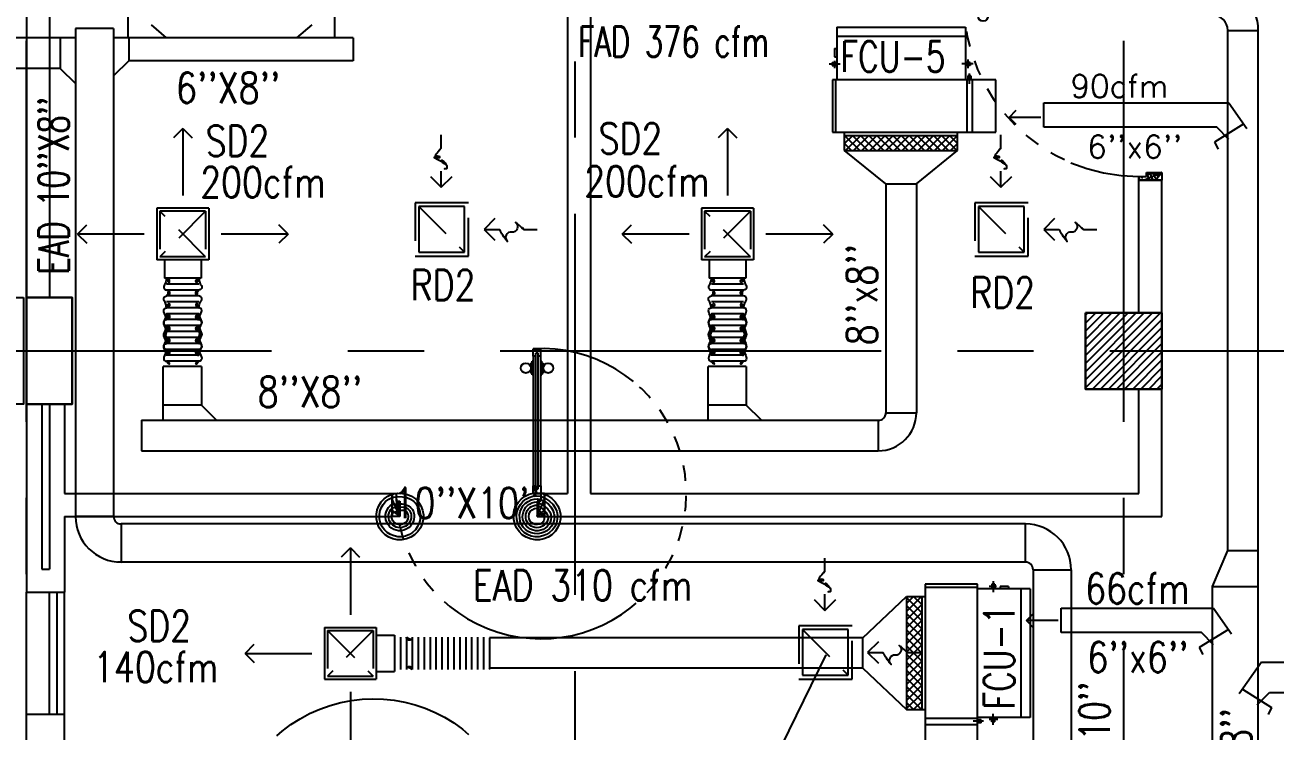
# Model space of a CAD drawing. Extents: x 417866029 to 417866302, y 43498040 to 43498122.
# Drawn here: x 417866082.36 to 417866090.57, y 43498065.79 to 43498070.43 of the extents above; entities that cross this region are included whole.
import ezdxf

# ---------------------------------------------------------------- set-up
doc = ezdxf.new("R2010")
doc.units = 0
doc.header["$MEASUREMENT"] = 0
doc.linetypes.add('CENTERX2', pattern=[4, 2.5, -0.5, 0.5, -0.5])
doc.linetypes.add('HIDDEN', pattern=[0.375, 0.25, -0.125])
doc.layers.get('0').update_dxf_attribs({"linetype": 'CONTINUOUS'})
for name, color, linetype in [('AXES', 11, 'CENTERX2'), ('COL', 7, 'CONTINUOUS'), ('DOOR', 9, 'CONTINUOUS'), ('DUCT', 6, 'CONTINUOUS'), ('EXDUCT', 10, 'CONTINUOUS'), ('FCU', 6, 'CONTINUOUS'), ('HAT', 11, 'CONTINUOUS'), ('INSUL', 9, 'CONTINUOUS'), ('M-AC-FLEX', 7, 'CONTINUOUS'), ('M-EGU.', 2, 'CONTINUOUS'), ('M-TEXT', 2, 'CONTINUOUS'), ('PSUPPLY', 3, 'HIDDEN'), ('WALL', 9, 'CONTINUOUS'), ('WIN', 9, 'CONTINUOUS')]:
    doc.layers.add(name, color=color, linetype=linetype)
doc.styles.add('ROMANS', font='ROMANS.shx', dxfattribs={"width": 0.6})

# ---------------------------------------------------------------- blocks, each defined once
blk = doc.blocks.new('DOOR100')
at = {"layer": 'DOOR', "color": 7, "linetype": 'ByBlock'}
for p, q in [((-75, 1250), (-75, 1300)), ((-75, 1300), (-25, 1300)), ((-25, 1300), (-75, 1300)), ((-58, 1250), (-75, 1250)), ((-58, 1250), (-58, 1270)), ((-42, 1270), (-58, 1270)), ((-42, 1250), (-42, 1270)), ((-25, 1250), (-42, 1250)), ((-25, 1250), (-25, 1300)), ((-91.2, 1205), (-91.2, 1140.2)), ((-82.2, 1205), (-91.2, 1205)), ((-82.2, 1127.6), (-82.2, 1217.6)), ((-75, 1217.6), (-82.2, 1217.6)), ((-82.2, 1205), (-82.2, 1140.2)), ((-25, 1217.6), (-17.8, 1217.6)), ((-17.8, 1127.6), (-17.8, 1217.6)), ((-17.8, 1205), (-17.8, 1140.2)), ((-17.8, 1205), (-8.8, 1205)), ((-8.8, 1205), (-8.8, 1140.2)), ((-82.2, 1140.2), (-91.2, 1140.2)), ((-75, 1127.6), (-82.2, 1127.6)), ((-25, 1127.6), (-17.8, 1127.6)), ((-17.8, 1140.2), (-8.8, 1140.2)), ((-75, 200), (-58, 200)), ((-75, 150), (-75, 200)), ((-58, 200), (-58, 180)), ((-58, 180), (-42, 180)), ((-42, 200), (-25, 200)), ((-42, 180), (-42, 200)), ((-25, 200), (-25, 150)), ((-1200, 0), (-1200, 150)), ((-1200, 150), (-1175, 150)), ((-1200, 150), (-1200, 0)), ((-1150, 0), (-1200, 113.7)), ((-1175, 150), (-1175, 100)), ((-1175, 100), (-1150, 100)), ((-1150, 0), (-1163.4, 100)), ((-1150, 100), (-1150, 0)), ((-75, 150), (-25, 150)), ((-50, 0), (0, 113.7)), ((-50, 100), (-50, 0)), ((-50, 0), (-36.6, 100)), ((-25, 100), (-50, 100)), ((0, 150), (-25, 150)), ((-25, 150), (-25, 100)), ((0, 0), (0, 150)), ((0, 150), (0, 0)), ((-1150, 0), (-1200, 40.1)), ((-1150, 0), (-1200, 0)), ((-50, 0), (0, 40.1)), ((-50, 0), (0, 0))]:
    blk.add_line(p, q, dxfattribs=at)
at = {"layer": 'DOOR', "linetype": 'ByBlock'}
for p, q in [((-75, 1250), (-75, 200)), ((-58, 200), (-58, 1250)), ((-42, 200), (-42, 1250)), ((-25, 200), (-25, 1250))]:
    blk.add_line(p, q, dxfattribs=at)
at = {"layer": 'DOOR', "color": 7, "linetype": 'ByBlock'}
for centre in [(-123.5, 1172.6), (23.5, 1172.6)]:
    blk.add_circle(centre, 32.4, dxfattribs=at)
at = {"layer": 'DOOR', "linetype": 'HIDDEN', "ltscale": 0.5}
blk.add_arc((-25, 150), 1150, 90, 180, dxfattribs=at)
at = {"layer": 'DOOR', "color": 7, "linetype": 'ByBlock'}
for centre, radius, start, end in [((-1150, 0), 154.4, 103.71423, 108.89471), ((-1150, 0), 134.4, 100.71998, 111.84015), ((-1150, 0), 94.4, 90, 121.98181), ((-50, 0), 94.4, 58.01819, 90), ((-50, 0), 134.4, 68.15985, 79.28002), ((-50, 0), 114.4, 64.08384, 77.37743), ((-50, 0), 154.4, 71.10529, 76.28577), ((-1150, 0), 74.4, 90, 132.22357), ((-1150, 0), 54.4, 90, 156.79262), ((-1150, 0), 34.4, 90, 180), ((-1150, 0), 14.4, 90, 180), ((-50, 0), 74.4, 47.77643, 90), ((-50, 0), 54.4, 23.20738, 90), ((-50, 0), 34.4, 0, 90), ((-50, 0), 14.4, 0, 90)]:
    blk.add_arc(centre, radius, start, end, dxfattribs=at)
blk = doc.blocks.new('DOOR-10')
at = {"layer": 'DOOR', "color": 0, "linetype": 'ByBlock'}
for p, q in [((-25.7, 1100), (-75.7, 1100)), ((-75.7, 1100), (-25.7, 1100)), ((-75.7, 1050), (-75.7, 1100)), ((-42.7, 1070), (-58.7, 1070)), ((-58.7, 1050), (-58.7, 1070)), ((-42.7, 1050), (-42.7, 1070)), ((-25.7, 1050), (-25.7, 1100)), ((-82.9, 1005), (-91.9, 1005)), ((-91.9, 1005), (-91.9, 940.2)), ((-75.7, 1017.6), (-82.9, 1017.6)), ((-82.9, 927.6), (-82.9, 1017.6)), ((-82.9, 1005), (-82.9, 940.2)), ((-58.7, 1050), (-75.7, 1050)), ((-25.7, 1050), (-42.7, 1050)), ((-25.7, 1017.6), (-18.5, 1017.6)), ((-18.5, 927.6), (-18.5, 1017.6)), ((-18.5, 1005), (-9.5, 1005)), ((-18.5, 1005), (-18.5, 940.2)), ((-9.5, 1005), (-9.5, 940.2)), ((-82.9, 940.2), (-91.9, 940.2)), ((-75.7, 927.6), (-82.9, 927.6)), ((-25.7, 927.6), (-18.5, 927.6)), ((-18.5, 940.2), (-9.5, 940.2)), ((-75.7, 200), (-58.7, 200)), ((-75.7, 150), (-75.7, 200)), ((-58.7, 200), (-58.7, 180)), ((-58.7, 180), (-42.7, 180)), ((-42.7, 200), (-25.7, 200)), ((-42.7, 180), (-42.7, 200)), ((-25.7, 200), (-25.7, 150)), ((-1000.7, 0), (-1000.7, 150)), ((-1000.7, 150), (-975.7, 150)), ((-1000.7, 150), (-1000.7, 0)), ((-975.7, 150), (-975.7, 100)), ((-975.7, 100), (-950.7, 100)), ((-950.7, 100), (-950.7, 0)), ((-75.7, 150), (-25.7, 150)), ((-50.7, 100), (-50.7, 0)), ((-25.7, 100), (-50.7, 100)), ((-0.7, 150), (-25.7, 150)), ((-25.7, 150), (-25.7, 100)), ((-950.7, 0), (-1000.7, 0)), ((-50.7, 0), (-0.7, 0))]:
    blk.add_line(p, q, dxfattribs=at)
at = {"layer": 'DOOR', "linetype": 'ByBlock'}
for p, q in [((-75.7, 1050), (-75.7, 200)), ((-58.7, 200), (-58.7, 1050)), ((-42.7, 200), (-42.7, 1050)), ((-25.7, 200), (-25.7, 1050))]:
    blk.add_line(p, q, dxfattribs=at)
at = {"layer": 'DOOR', "color": 9, "linetype": 'ByBlock'}
for p, q in [((-950.7, 0), (-1000.7, 113.7)), ((-950.7, 0), (-964.1, 100)), ((-50.7, 0), (-0.7, 113.7)), ((-50.7, 0), (-37.3, 100)), ((-0.7, 0), (-0.7, 150)), ((-950.7, 0), (-1000.7, 40.1)), ((-50.7, 0), (-0.7, 40.1))]:
    blk.add_line(p, q, dxfattribs=at)
at = {"layer": 'DOOR', "color": 0, "linetype": 'ByBlock'}
for centre in [(-124.2, 972.6), (22.8, 972.6)]:
    blk.add_circle(centre, 32.4, dxfattribs=at)
at = {"layer": 'DOOR', "linetype": 'HIDDEN', "ltscale": 0.5}
blk.add_arc((-23.4, 149.1), 952.3, 93.14816, 179.94816, dxfattribs=at)
at = {"layer": 'DOOR', "color": 9, "linetype": 'ByBlock'}
for centre, radius, start, end in [((-950.7, 0), 154.4, 103.71423, 108.89471), ((-950.7, 0), 134.4, 100.71998, 111.84015), ((-950.7, 0), 94.4, 90, 121.98181), ((-50.7, 0), 94.4, 58.01819, 90), ((-50.7, 0), 134.4, 68.15985, 79.28002), ((-50.7, 0), 114.4, 64.08384, 77.37743), ((-50.7, 0), 154.4, 71.10529, 76.28577), ((-950.7, 0), 74.4, 90, 132.22357), ((-950.7, 0), 54.4, 90, 156.79262), ((-950.7, 0), 34.4, 90, 180), ((-950.7, 0), 14.4, 90, 180), ((-50.7, 0), 74.4, 47.77643, 90), ((-50.7, 0), 54.4, 23.20738, 90), ((-50.7, 0), 34.4, 0, 90), ((-50.7, 0), 14.4, 0, 90)]:
    blk.add_arc(centre, radius, start, end, dxfattribs=at)
blk = doc.blocks.new('*X42')
at = {"color": 0}
for p, q in [((16890.5, -2466.6), (16943.5, -2413.6)), ((16890.5, -2519.6), (16990.5, -2419.6)), ((16990.5, -2512.5), (16891.6, -2413.6)), ((16990.5, -2459.4), (16944.6, -2413.6)), ((16990.5, -2565.5), (16890.5, -2465.5)), ((16890.5, -2572.6), (16990.5, -2472.6)), ((16990.5, -2618.5), (16890.5, -2518.5)), ((16890.5, -2625.7), (16990.5, -2525.7)), ((16990.5, -2671.6), (16890.5, -2571.6)), ((16890.5, -2678.7), (16990.5, -2578.7)), ((16990.5, -2724.6), (16890.5, -2624.6)), ((16890.5, -2731.7), (16990.5, -2631.7)), ((16990.5, -2777.6), (16890.5, -2677.6)), ((16890.5, -2784.8), (16990.5, -2684.8)), ((16990.5, -2830.7), (16890.5, -2730.7)), ((16890.5, -2837.8), (16990.5, -2737.8)), ((16990.5, -2883.7), (16890.5, -2783.7)), ((16890.5, -2890.8), (16990.5, -2790.8)), ((16990.5, -2936.7), (16890.5, -2836.7)), ((16890.5, -2943.9), (16990.5, -2843.9)), ((16990.5, -2989.8), (16890.5, -2889.8)), ((16890.5, -2996.9), (16990.5, -2896.9)), ((16990.5, -3042.8), (16890.5, -2942.8)), ((16890.5, -3049.9), (16990.5, -2949.9)), ((16990.5, -3095.8), (16890.5, -2995.8)), ((16890.5, -3103), (16990.5, -3003)), ((16990.5, -3148.9), (16890.5, -3048.9)), ((16943.5, -3154.9), (16890.5, -3101.9)), ((16891.5, -3154.9), (16990.5, -3056)), ((16944.6, -3154.9), (16990.5, -3109))]:
    blk.add_line(p, q, dxfattribs=at)
blk = doc.blocks.new('WHE06')
at = {"color": 3}
for p, q in [((689, 621.5), (346.1, 621.5)), ((346.1, 621.5), (346.1, 469.1)), ((689, 469.1), (689, 621.5)), ((60.3, -422.2), (60.3, 422.2)), ((212.3, 437.2), (269.1, 437.2)), ((232.1, 452.2), (232.1, 422.2)), ((232.1, 452.2), (252.1, 452.2)), ((242.1, 472.2), (242.1, 399.5)), ((252.1, 452.2), (252.1, 422.2)), ((305, 447.6), (373.3, 447.6)), ((321.1, 457.6), (321.1, 437.6)), ((321.1, 457.6), (346.1, 457.6)), ((321.1, 437.6), (346.1, 437.6)), ((346.1, 430.4), (689, 430.4)), ((811.2, 370.7), (689, 370.7)), ((711.2, -370.7), (711.2, 370.7)), ((811.2, -370.7), (811.2, 370.7)), ((242.1, -472.2), (242.1, -399.5)), ((811.2, -370.7), (689, -370.7)), ((141.6, -437.2), (141.6, -422.2)), ((141.6, -437.2), (196.6, -437.2)), ((196.6, -437.2), (196.6, -422.2)), ((221.4, -437.2), (269.1, -437.2)), ((232.1, -452.2), (232.1, -422.2)), ((232.1, -452.2), (252.1, -452.2)), ((252.1, -452.2), (252.1, -422.2)), ((346.1, -430.4), (689, -430.4))]:
    blk.add_line(p, q, dxfattribs=at)
at = {"color": 6}
for p, q in [((0, -422.2), (0, 422.2)), ((0, 422.2), (346.1, 422.2)), ((346.1, 469.1), (346.1, -450.8)), ((689, 469.1), (346.1, 469.1)), ((689, -450.8), (689, 469.1)), ((0, -422.2), (346.1, -422.2)), ((346.1, -450.8), (689, -450.8))]:
    blk.add_line(p, q, dxfattribs=at)
at = {"color": 11}
blk.add_blockref('*X42', (-16179.3, 2784.3), dxfattribs=at)
blk = doc.blocks.new('*X117')
at = {"color": 0}
for p, q in [((80579.2, 132657.6), (81071.3, 133149.7)), ((80579.2, 132710.7), (81018.3, 133149.7)), ((80579.2, 132763.7), (80965.3, 133149.7)), ((80579.2, 132816.7), (80912.2, 133149.7)), ((80579.2, 132869.8), (80859.2, 133149.7)), ((80579.2, 132922.8), (80806.2, 133149.7)), ((80579.2, 132975.8), (80753.1, 133149.7)), ((80579.2, 133028.9), (80700.1, 133149.7)), ((80579.2, 133081.9), (80647.1, 133149.7)), ((80579.2, 133134.9), (80594, 133149.7)), ((80624.4, 132649.7), (81079.2, 133104.6)), ((80677.4, 132649.7), (81079.2, 133051.6)), ((80730.4, 132649.7), (81079.2, 132998.5)), ((80783.5, 132649.7), (81079.2, 132945.5)), ((80836.5, 132649.7), (81079.2, 132892.5)), ((80889.5, 132649.7), (81079.2, 132839.4)), ((80942.6, 132649.7), (81079.2, 132786.4)), ((80995.6, 132649.7), (81079.2, 132733.4)), ((81048.6, 132649.7), (81079.2, 132680.3))]:
    blk.add_line(p, q, dxfattribs=at)
blk = doc.blocks.new('COL50')
at = {"layer": 'COL'}
blk.add_lwpolyline([(-250, 250), (-250, -250), (250, -250), (250, 250)], close=True, dxfattribs=at)
blk = doc.blocks.new('C11')
at = {"layer": 'HAT'}
h = blk.add_hatch(dxfattribs=at)
h.set_pattern_fill('ANSI31', color=256, scale=300, style=0)
h.set_pattern_definition([(45, (-248556.182, -75061.005), (-26.5165043, 26.5165043), [])])
h.paths.add_polyline_path([(300, 700), (0, 700), (0, 350), (300, 350)])
h.paths.add_polyline_path([(300, 350), (0, 350), (0, 0), (300, 0)])
at = {"layer": 'COL'}
blk.add_lwpolyline([(300, 700), (300, 0), (0, 0), (0, 700)], close=True, dxfattribs=at)
blk = doc.blocks.new('C11D')
at = {"layer": 'COL', "linetype": 'ByBlock'}
for p in [(-320, 0), (0, 0)]:
    blk.add_blockref('C11', p, dxfattribs=at)

msp = doc.modelspace()

# ---------------------------------------------------------------- linework, layer by layer
at = {"layer": 'AXES'}
for p, q in [((417866089.5737, 43498039.8221), (417866089.5737, 43498118.2996)), ((417866082.3737, 43498039.8221), (417866082.3737, 43498117.9496)), ((417866085.9737, 43498046.6864), (417866085.9737, 43498105.5064)), ((417866029.4822, 43498068.2864), (417866098.5737, 43498068.2864))]:
    msp.add_line(p, q, dxfattribs=at)
at = {"layer": 'DUCT', "linetype": 'ByBlock'}
for p, q in [((417866090.2567, 43498066.978), (417866090.2567, 43498070.39)), ((417866090.2567, 43498070.39), (417866090.4567, 43498070.39)), ((417866090.4567, 43498060.8646), (417866090.4567, 43498070.39)), ((417866088.013, 43498069.3835), (417866087.7423, 43498069.6008)), ((417866088.213, 43498069.3835), (417866088.4836, 43498069.6008)), ((417866088.013, 43498069.3835), (417866088.013, 43498067.8814)), ((417866088.013, 43498069.3835), (417866088.213, 43498069.3835)), ((417866088.213, 43498069.3835), (417866088.213, 43498067.8814)), ((417866088.013, 43498067.8814), (417866088.213, 43498067.8814)), ((417866083.1286, 43498067.8314), (417866087.963, 43498067.8314)), ((417866083.1286, 43498067.8314), (417866083.1286, 43498067.6314)), ((417866087.963, 43498067.8314), (417866087.963, 43498067.6314)), ((417866083.1286, 43498067.6314), (417866087.963, 43498067.6314)), ((417866090.1567, 43498066.7411), (417866090.2567, 43498066.978)), ((417866090.2567, 43498066.978), (417866090.4567, 43498066.978)), ((417866090.1567, 43498060.8477), (417866090.1567, 43498066.7411)), ((417866090.1567, 43498066.7411), (417866090.4567, 43498066.7411)), ((417866087.8618, 43498066.4047), (417866088.1483, 43498066.6754)), ((417866087.8618, 43498066.4047), (417866085.4117, 43498066.4047)), ((417866085.4117, 43498066.4047), (417866085.4117, 43498066.2047)), ((417866087.8618, 43498066.2047), (417866087.8618, 43498066.4047)), ((417866087.8618, 43498066.2047), (417866085.4117, 43498066.2047)), ((417866087.8618, 43498066.2047), (417866088.1483, 43498065.934))]:
    msp.add_line(p, q, dxfattribs=at)
at = {"layer": 'DUCT'}
for p, q in [((417866089.0506, 43498069.915), (417866090.2641, 43498069.915)), ((417866089.0506, 43498069.755), (417866089.0506, 43498069.915)), ((417866090.2641, 43498069.915), (417866090.3817, 43498069.747)), ((417866090.1841, 43498069.755), (417866089.0506, 43498069.755)), ((417866090.3611, 43498069.7765), (417866090.1697, 43498069.6563)), ((417866090.2641, 43498069.675), (417866090.1841, 43498069.755)), ((417866090.1697, 43498069.6563), (417866090.1697, 43498069.6563)), ((417866090.1697, 43498069.6563), (417866090.1927, 43498069.6112)), ((417866083.2714, 43498067.8314), (417866083.2714, 43498068.1855)), ((417866083.5214, 43498068.1855), (417866083.2714, 43498068.1855)), ((417866083.5214, 43498068.1855), (417866083.5214, 43498067.9314)), ((417866086.8464, 43498067.8314), (417866086.8464, 43498068.1855)), ((417866087.0964, 43498068.1855), (417866086.8464, 43498068.1855)), ((417866087.0964, 43498068.1855), (417866087.0964, 43498067.9314)), ((417866083.5214, 43498067.9314), (417866083.2714, 43498067.9314)), ((417866083.6214, 43498067.8314), (417866083.5214, 43498067.9314)), ((417866087.0964, 43498067.9314), (417866086.8464, 43498067.9314)), ((417866087.1964, 43498067.8314), (417866087.0964, 43498067.9314)), ((417866089.1643, 43498066.5985), (417866090.1639, 43498066.5985)), ((417866089.1643, 43498066.4385), (417866089.1643, 43498066.5985)), ((417866090.1639, 43498066.5985), (417866090.2815, 43498066.4306)), ((417866090.2608, 43498066.46), (417866090.0694, 43498066.3399)), ((417866090.0839, 43498066.4385), (417866089.1643, 43498066.4385)), ((417866090.1639, 43498066.3585), (417866090.0839, 43498066.4385)), ((417866090.0694, 43498066.3399), (417866090.0694, 43498066.3399)), ((417866090.0694, 43498066.3399), (417866090.0924, 43498066.2947)), ((417866090.4775, 43498066.2455), (417866090.3319, 43498066.0376)), ((417866090.4775, 43498066.2455), (417866091.449, 43498066.2455)), ((417866090.3525, 43498066.067), (417866090.544, 43498065.9469)), ((417866090.4495, 43498065.9655), (417866090.5295, 43498066.0455)), ((417866090.5295, 43498066.0455), (417866091.449, 43498066.0455)), ((417866090.544, 43498065.9469), (417866090.521, 43498065.9017)), ((417866090.544, 43498065.9469), (417866090.544, 43498065.9469))]:
    msp.add_line(p, q, dxfattribs=at)
at = {"layer": 'DUCT', "linetype": 'ByBlock'}
for centre, radius, start, end in [((417866090.1567, 43498070.39), 0.3, 0, 90), ((417866090.1567, 43498070.39), 0.1, 0, 90), ((417866087.963, 43498067.8814), 0.05, 270, 0), ((417866087.963, 43498067.8814), 0.25, 270, 0)]:
    msp.add_arc(centre, radius, start, end, dxfattribs=at)
at = {"layer": 'EXDUCT', "linetype": 'ByBlock'}
for p, q in [((417866083.0414, 43498070.3407), (417866083.0414, 43498071.1765)), ((417866084.396, 43498070.3407), (417866084.396, 43498071.1765)), ((417866082.9447, 43498070.4026), (417866082.6947, 43498070.4026)), ((417866082.6947, 43498070.4026), (417866082.6947, 43498067.2014)), ((417866082.9447, 43498070.4026), (417866082.9447, 43498067.2014)), ((417866083.191, 43498070.4252), (417866083.291, 43498070.3407)), ((417866084.2464, 43498070.4252), (417866084.1464, 43498070.3407)), ((417866082.6947, 43498070.3407), (417866082.2737, 43498070.3407)), ((417866082.5947, 43498070.3407), (417866082.5947, 43498070.1407)), ((417866084.5174, 43498070.3407), (417866082.9447, 43498070.3407)), ((417866083.0447, 43498070.3407), (417866083.0447, 43498070.1907)), ((417866084.5174, 43498070.3407), (417866084.5174, 43498070.1907)), ((417866083.0447, 43498070.1907), (417866082.9447, 43498070.0907)), ((417866084.5174, 43498070.1907), (417866083.0447, 43498070.1907)), ((417866082.5947, 43498070.1407), (417866082.2737, 43498070.1407)), ((417866082.5947, 43498070.1407), (417866082.6947, 43498070.0407)), ((417866082.9447, 43498067.2014), (417866082.6947, 43498067.2014)), ((417866088.9288, 43498067.1514), (417866082.9947, 43498067.1514)), ((417866082.9947, 43498067.1514), (417866082.9947, 43498066.9014)), ((417866088.9288, 43498066.9014), (417866088.9288, 43498067.1514)), ((417866088.9288, 43498066.9014), (417866082.9697, 43498066.9014)), ((417866088.9788, 43498066.8514), (417866088.9788, 43498053.4754)), ((417866088.9788, 43498066.8514), (417866089.2288, 43498066.8514)), ((417866089.2288, 43498066.8514), (417866089.2288, 43498059.6948))]:
    msp.add_line(p, q, dxfattribs=at)
for centre, radius, start, end in [((417866082.9947, 43498067.2014), 0.3, 180, 270), ((417866082.9947, 43498067.2014), 0.05, 180, 270), ((417866088.9288, 43498066.8514), 0.3, 0, 90), ((417866088.9288, 43498066.8514), 0.05, 0, 90)]:
    msp.add_arc(centre, radius, start, end, dxfattribs=at)
at = {"layer": 'INSUL'}
for p, q in [((417866082.4737, 43498067.9364), (417866082.4737, 43498066.8546)), ((417866082.5237, 43498067.9364), (417866082.5237, 43498066.8546)), ((417866082.4737, 43498066.8546), (417866082.5237, 43498066.8546))]:
    msp.add_line(p, q, dxfattribs=at)
at = {"layer": 'M-AC-FLEX', "color": 11}
for p, q in [((417866083.5042, 43498068.7635), (417866083.2932, 43498068.7635)), ((417866087.0792, 43498068.7635), (417866086.8682, 43498068.7635)), ((417866083.5042, 43498068.7245), (417866083.2932, 43498068.7245)), ((417866083.5042, 43498068.6862), (417866083.2932, 43498068.6862)), ((417866083.5042, 43498068.6862), (417866083.2932, 43498068.6862)), ((417866087.0792, 43498068.7245), (417866086.8682, 43498068.7245)), ((417866087.0792, 43498068.6862), (417866086.8682, 43498068.6862)), ((417866087.0792, 43498068.6862), (417866086.8682, 43498068.6862)), ((417866083.5042, 43498068.6472), (417866083.2932, 43498068.6472)), ((417866083.5042, 43498068.6472), (417866083.2932, 43498068.6472)), ((417866083.5042, 43498068.6089), (417866083.2932, 43498068.6089)), ((417866087.0792, 43498068.6472), (417866086.8682, 43498068.6472)), ((417866087.0792, 43498068.6472), (417866086.8682, 43498068.6472)), ((417866087.0792, 43498068.6089), (417866086.8682, 43498068.6089)), ((417866083.5042, 43498068.5699), (417866083.2932, 43498068.5699)), ((417866083.5042, 43498068.5309), (417866083.2932, 43498068.5309)), ((417866087.0792, 43498068.5699), (417866086.8682, 43498068.5699)), ((417866087.0792, 43498068.5309), (417866086.8682, 43498068.5309)), ((417866083.5042, 43498068.4919), (417866083.2932, 43498068.4919)), ((417866083.5042, 43498068.4529), (417866083.2932, 43498068.4529)), ((417866087.0792, 43498068.4919), (417866086.8682, 43498068.4919)), ((417866087.0792, 43498068.4529), (417866086.8682, 43498068.4529)), ((417866083.5042, 43498068.4139), (417866083.2932, 43498068.4139)), ((417866083.5042, 43498068.3749), (417866083.2932, 43498068.3749)), ((417866087.0792, 43498068.4139), (417866086.8682, 43498068.4139)), ((417866087.0792, 43498068.3749), (417866086.8682, 43498068.3749)), ((417866083.5042, 43498068.3359), (417866083.2932, 43498068.3359)), ((417866083.5042, 43498068.2969), (417866083.2932, 43498068.2969)), ((417866087.0792, 43498068.3359), (417866086.8682, 43498068.3359)), ((417866087.0792, 43498068.2969), (417866086.8682, 43498068.2969)), ((417866083.5042, 43498068.2579), (417866083.2932, 43498068.2579)), ((417866083.5042, 43498068.2189), (417866083.2932, 43498068.2189)), ((417866087.0792, 43498068.2579), (417866086.8682, 43498068.2579)), ((417866087.0792, 43498068.2189), (417866086.8682, 43498068.2189)), ((417866084.7891, 43498066.4081), (417866084.7891, 43498066.1971)), ((417866084.8281, 43498066.4081), (417866084.8281, 43498066.1971)), ((417866084.8664, 43498066.4081), (417866084.8664, 43498066.1971)), ((417866084.8664, 43498066.4081), (417866084.8664, 43498066.1971)), ((417866084.9054, 43498066.4081), (417866084.9054, 43498066.1971)), ((417866084.9054, 43498066.4081), (417866084.9054, 43498066.1971)), ((417866084.9437, 43498066.4081), (417866084.9437, 43498066.1971)), ((417866084.9827, 43498066.4081), (417866084.9827, 43498066.1971)), ((417866085.0217, 43498066.4081), (417866085.0217, 43498066.1971)), ((417866085.0607, 43498066.4081), (417866085.0607, 43498066.1971)), ((417866085.0997, 43498066.4081), (417866085.0997, 43498066.1971)), ((417866085.1387, 43498066.4081), (417866085.1387, 43498066.1971)), ((417866085.1777, 43498066.4081), (417866085.1777, 43498066.1971)), ((417866085.2167, 43498066.4081), (417866085.2167, 43498066.1971)), ((417866085.2557, 43498066.4081), (417866085.2557, 43498066.1971)), ((417866085.2947, 43498066.4081), (417866085.2947, 43498066.1971)), ((417866085.3337, 43498066.4081), (417866085.3337, 43498066.1971)), ((417866085.3727, 43498066.4081), (417866085.3727, 43498066.1971))]:
    msp.add_line(p, q, dxfattribs=at)
at = {"layer": 'M-AC-FLEX'}
for points in [[(417866083.2932, 43498068.7635, -1), (417866083.2932, 43498068.7245, 1.018005), (417866083.2932, 43498068.6862)], [(417866083.5042, 43498068.7635, 1), (417866083.5042, 43498068.7245, -1.018005), (417866083.5042, 43498068.6862)], [(417866086.8682, 43498068.7635, -1), (417866086.8682, 43498068.7245, 1.018005), (417866086.8682, 43498068.6862)], [(417866087.0792, 43498068.7635, 1), (417866087.0792, 43498068.7245, -1.018005), (417866087.0792, 43498068.6862)], [(417866083.2932, 43498068.4919, 1), (417866083.2932, 43498068.5309, -1), (417866083.2932, 43498068.5699, 1), (417866083.2932, 43498068.6089, -1.018005), (417866083.2932, 43498068.6472)], [(417866083.5042, 43498068.4919, -1), (417866083.5042, 43498068.5309, 1), (417866083.5042, 43498068.5699, -1), (417866083.5042, 43498068.6089, 1.018005), (417866083.5042, 43498068.6472)], [(417866086.8682, 43498068.4919, 1), (417866086.8682, 43498068.5309, -1), (417866086.8682, 43498068.5699, 1), (417866086.8682, 43498068.6089, -1.018005), (417866086.8682, 43498068.6472)], [(417866087.0792, 43498068.4919, -1), (417866087.0792, 43498068.5309, 1), (417866087.0792, 43498068.5699, -1), (417866087.0792, 43498068.6089, 1.018005), (417866087.0792, 43498068.6472)], [(417866083.2932, 43498068.5309, -1), (417866083.2932, 43498068.4919, 1), (417866083.2932, 43498068.4529)], [(417866083.5042, 43498068.5309, 1), (417866083.5042, 43498068.4919, -1), (417866083.5042, 43498068.4529)], [(417866086.8682, 43498068.5309, -1), (417866086.8682, 43498068.4919, 1), (417866086.8682, 43498068.4529)], [(417866087.0792, 43498068.5309, 1), (417866087.0792, 43498068.4919, -1), (417866087.0792, 43498068.4529)], [(417866083.2932, 43498068.4139, 1), (417866083.2932, 43498068.4529, -1), (417866083.2932, 43498068.4919)], [(417866083.2932, 43498068.4529, -1), (417866083.2932, 43498068.4139, 1), (417866083.2932, 43498068.3749)], [(417866083.5042, 43498068.4139, -1), (417866083.5042, 43498068.4529, 1), (417866083.5042, 43498068.4919)], [(417866083.5042, 43498068.4529, 1), (417866083.5042, 43498068.4139, -1), (417866083.5042, 43498068.3749)], [(417866086.8682, 43498068.4139, 1), (417866086.8682, 43498068.4529, -1), (417866086.8682, 43498068.4919)], [(417866086.8682, 43498068.4529, -1), (417866086.8682, 43498068.4139, 1), (417866086.8682, 43498068.3749)], [(417866087.0792, 43498068.4139, -1), (417866087.0792, 43498068.4529, 1), (417866087.0792, 43498068.4919)], [(417866087.0792, 43498068.4529, 1), (417866087.0792, 43498068.4139, -1), (417866087.0792, 43498068.3749)], [(417866083.2932, 43498068.3749, -0.999563), (417866083.2932, 43498068.4139)], [(417866083.2932, 43498068.4139, 0.999563), (417866083.2932, 43498068.3749)], [(417866083.2932, 43498068.3359, 1), (417866083.2932, 43498068.3749, -1), (417866083.2932, 43498068.4139)], [(417866083.2932, 43498068.3749, -1), (417866083.2932, 43498068.3359, 1), (417866083.2932, 43498068.2969)], [(417866083.5042, 43498068.3359, -1), (417866083.5042, 43498068.3749, 1), (417866083.5042, 43498068.4139)], [(417866083.5042, 43498068.3749, 1), (417866083.5042, 43498068.3359, -1), (417866083.5042, 43498068.2969)], [(417866083.5042, 43498068.3749, -0.000219), (417866083.5042, 43498068.3749, 1), (417866083.5042, 43498068.4139)], [(417866083.5042, 43498068.4139, 0.000219), (417866083.5042, 43498068.4139, -1), (417866083.5042, 43498068.3749)], [(417866086.8682, 43498068.3749, -0.999563), (417866086.8682, 43498068.4139)], [(417866086.8682, 43498068.4139, 0.999563), (417866086.8682, 43498068.3749)], [(417866086.8682, 43498068.3359, 1), (417866086.8682, 43498068.3749, -1), (417866086.8682, 43498068.4139)], [(417866086.8682, 43498068.3749, -1), (417866086.8682, 43498068.3359, 1), (417866086.8682, 43498068.2969)], [(417866087.0792, 43498068.3359, -1), (417866087.0792, 43498068.3749, 1), (417866087.0792, 43498068.4139)], [(417866087.0792, 43498068.3749, 1), (417866087.0792, 43498068.3359, -1), (417866087.0792, 43498068.2969)], [(417866087.0792, 43498068.3749, -0.000219), (417866087.0792, 43498068.3749, 1), (417866087.0792, 43498068.4139)], [(417866087.0792, 43498068.4139, 0.000219), (417866087.0792, 43498068.4139, -1), (417866087.0792, 43498068.3749)], [(417866083.2932, 43498068.2579, 1), (417866083.2932, 43498068.2969, -1), (417866083.2932, 43498068.3359)], [(417866083.2932, 43498068.2969, -1), (417866083.2932, 43498068.2579, 1), (417866083.2932, 43498068.2189, -0.669996), (417866083.3069, 43498068.1855, -0.669996)], [(417866083.5042, 43498068.2579, -1), (417866083.5042, 43498068.2969, 1), (417866083.5042, 43498068.3359)], [(417866083.5042, 43498068.2969, 1), (417866083.5042, 43498068.2579, -1), (417866083.5042, 43498068.2189, 0.669997), (417866083.4905, 43498068.1855, 0.669997)], [(417866086.8682, 43498068.2579, 1), (417866086.8682, 43498068.2969, -1), (417866086.8682, 43498068.3359)], [(417866086.8682, 43498068.2969, -1), (417866086.8682, 43498068.2579, 1), (417866086.8682, 43498068.2189, -0.669996), (417866086.8819, 43498068.1855, -0.669996)], [(417866087.0792, 43498068.2579, -1), (417866087.0792, 43498068.2969, 1), (417866087.0792, 43498068.3359)], [(417866087.0792, 43498068.2969, 1), (417866087.0792, 43498068.2579, -1), (417866087.0792, 43498068.2189, 0.669997), (417866087.0655, 43498068.1855, 0.669997)], [(417866083.5042, 43498068.1855, 0.000219), (417866083.5042, 43498068.1855, 0.000219)], [(417866087.0792, 43498068.1855, 0.000219), (417866087.0792, 43498068.1855, 0.000219)], [(417866084.7891, 43498066.4081, 1), (417866084.8281, 43498066.4081, -1.018005), (417866084.8664, 43498066.4081)], [(417866085.0607, 43498066.4081, -1), (417866085.0217, 43498066.4081, 1), (417866084.9827, 43498066.4081, -1), (417866084.9437, 43498066.4081, 1.018005), (417866084.9054, 43498066.4081)], [(417866085.0217, 43498066.4081, 1), (417866085.0607, 43498066.4081, -1), (417866085.0997, 43498066.4081)], [(417866085.1387, 43498066.4081, -1), (417866085.0997, 43498066.4081, 1), (417866085.0607, 43498066.4081)], [(417866085.0997, 43498066.4081, 1), (417866085.1387, 43498066.4081, -1), (417866085.1777, 43498066.4081)], [(417866085.2167, 43498066.4081, -1), (417866085.1777, 43498066.4081, 1), (417866085.1387, 43498066.4081)], [(417866085.1777, 43498066.4081, 1), (417866085.2167, 43498066.4081, -1), (417866085.2557, 43498066.4081, 0.000618), (417866085.2557, 43498066.408, 0.000618)], [(417866085.2947, 43498066.4081, -1), (417866085.2557, 43498066.4081, 1), (417866085.2167, 43498066.4081, -0.000618), (417866085.2167, 43498066.408, -0.000618)], [(417866085.2557, 43498066.4081, 1), (417866085.2947, 43498066.4081, -1), (417866085.3337, 43498066.4081)], [(417866085.3727, 43498066.4081, -1), (417866085.3337, 43498066.4081, 1), (417866085.2947, 43498066.4081)], [(417866085.3337, 43498066.4081, 1), (417866085.3727, 43498066.4081, -1), (417866085.4117, 43498066.4081)], [(417866085.4114, 43498066.4047, 1.091277), (417866085.3727, 43498066.4081)], [(417866084.7891, 43498066.1971, -1), (417866084.8281, 43498066.1971, 1.018005), (417866084.8664, 43498066.1971)], [(417866085.0607, 43498066.1971, 1), (417866085.0217, 43498066.1971, -1), (417866084.9827, 43498066.1971, 1), (417866084.9437, 43498066.1971, -1.018005), (417866084.9054, 43498066.1971)], [(417866085.0217, 43498066.1971, -1), (417866085.0607, 43498066.1971, 1), (417866085.0997, 43498066.1971)], [(417866085.1387, 43498066.1971, 1), (417866085.0997, 43498066.1971, -1), (417866085.0607, 43498066.1971)], [(417866085.0997, 43498066.1971, -1), (417866085.1387, 43498066.1971, 1), (417866085.1777, 43498066.1971)], [(417866085.2167, 43498066.1971, 1), (417866085.1777, 43498066.1971, -1), (417866085.1387, 43498066.1971)], [(417866085.1777, 43498066.1971, -1), (417866085.2167, 43498066.1971, 1), (417866085.2557, 43498066.1971)], [(417866085.2947, 43498066.1971, 1), (417866085.2557, 43498066.1971, -1), (417866085.2167, 43498066.1971)], [(417866085.2557, 43498066.1971, -1), (417866085.2947, 43498066.1971, 1), (417866085.3337, 43498066.1971)], [(417866085.3727, 43498066.1971, 1), (417866085.3337, 43498066.1971, -1), (417866085.2947, 43498066.1971)], [(417866085.3337, 43498066.1971, -1), (417866085.3727, 43498066.1971, 1), (417866085.4117, 43498066.1971)], [(417866085.4133, 43498066.2047, 0.100539), (417866085.4117, 43498066.1971, -1), (417866085.3727, 43498066.1971)]]:
    msp.add_lwpolyline(points, format="xyb", dxfattribs=at)
for centre, start, end in [((417866083.2932, 43498068.6667), 298.43137, 90.01777), ((417866083.2932, 43498068.6667), 298.43137, 90.01777), ((417866083.2932, 43498068.6667), 269.98223, 61.56863), ((417866083.2932, 43498068.6667), 269.98223, 61.56863), ((417866083.5042, 43498068.6667), 90, 241.56864), ((417866083.5042, 43498068.6667), 118.43136, 270), ((417866086.8682, 43498068.6667), 298.43137, 90.01777), ((417866086.8682, 43498068.6667), 298.43137, 90.01777), ((417866086.8682, 43498068.6667), 269.98223, 61.56863), ((417866086.8682, 43498068.6667), 269.98223, 61.56863), ((417866087.0792, 43498068.6667), 90, 241.56864), ((417866087.0792, 43498068.6667), 118.43136, 270), ((417866084.8859, 43498066.4081), 180, 331.56864), ((417866084.8859, 43498066.4081), 208.43136, 0), ((417866084.8859, 43498066.1971), 28.43137, 180.01777), ((417866084.8859, 43498066.1971), 28.43137, 180.01777), ((417866084.8859, 43498066.1971), 359.98223, 151.56863), ((417866084.8859, 43498066.1971), 359.98223, 151.56863)]:
    msp.add_arc(centre, 0.0195, start, end, dxfattribs=at)
at = {"layer": 'M-EGU.'}
for p, q in [((417866088.8218, 43498069.8189), (417866088.8689, 43498069.8661)), ((417866083.3987, 43498069.7451), (417866083.3376, 43498069.684)), ((417866083.3987, 43498069.7451), (417866083.3987, 43498069.3063)), ((417866083.3987, 43498069.7451), (417866083.4598, 43498069.684)), ((417866086.9737, 43498069.7451), (417866086.9126, 43498069.684)), ((417866086.9737, 43498069.7451), (417866086.9737, 43498069.3063)), ((417866086.9737, 43498069.7451), (417866087.0348, 43498069.684)), ((417866089.0293, 43498069.8189), (417866088.8218, 43498069.8189)), ((417866088.8689, 43498069.7718), (417866088.8218, 43498069.8189)), ((417866085.0955, 43498069.6175), (417866085.0955, 43498069.7035)), ((417866088.7679, 43498069.6175), (417866088.7679, 43498069.7035)), ((417866085.0248, 43498069.4311), (417866085.0955, 43498069.3604)), ((417866085.0955, 43498069.3604), (417866085.0955, 43498069.4672)), ((417866085.0955, 43498069.3604), (417866085.1662, 43498069.4311)), ((417866088.6972, 43498069.4311), (417866088.7679, 43498069.3604)), ((417866088.7679, 43498069.3604), (417866088.7679, 43498069.4672)), ((417866088.7679, 43498069.3604), (417866088.8386, 43498069.4311)), ((417866083.2283, 43498069.2243), (417866083.2283, 43498068.8835)), ((417866083.5691, 43498069.2243), (417866083.2283, 43498069.2243)), ((417866083.5691, 43498069.2243), (417866083.5691, 43498068.8835)), ((417866084.9487, 43498069.2345), (417866084.9487, 43498068.9345)), ((417866085.2487, 43498069.2345), (417866084.9487, 43498069.2345)), ((417866085.2487, 43498068.9345), (417866085.2487, 43498069.2345)), ((417866086.8033, 43498069.2243), (417866086.8033, 43498068.8835)), ((417866087.1441, 43498069.2243), (417866086.8033, 43498069.2243)), ((417866087.1441, 43498069.2243), (417866087.1441, 43498068.8835)), ((417866088.6211, 43498069.2345), (417866088.6211, 43498068.9345)), ((417866088.9211, 43498069.2345), (417866088.6211, 43498069.2345)), ((417866088.9211, 43498068.9345), (417866088.9211, 43498069.2345)), ((417866082.7075, 43498069.0539), (417866082.7686, 43498069.115)), ((417866084.0899, 43498069.0539), (417866084.0288, 43498069.115)), ((417866085.4468, 43498069.1549), (417866085.3761, 43498069.0841)), ((417866085.3761, 43498069.0841), (417866085.4468, 43498069.0134)), ((417866085.3761, 43498069.0841), (417866085.4772, 43498069.0841)), ((417866085.6364, 43498069.0841), (417866085.725, 43498069.0841)), ((417866086.2825, 43498069.0539), (417866086.3436, 43498069.115)), ((417866087.6649, 43498069.0539), (417866087.6038, 43498069.115)), ((417866089.1192, 43498069.1549), (417866089.0485, 43498069.0841)), ((417866089.0485, 43498069.0841), (417866089.1192, 43498069.0134)), ((417866089.0485, 43498069.0841), (417866089.1495, 43498069.0841)), ((417866089.3088, 43498069.0841), (417866089.3974, 43498069.0841)), ((417866083.1463, 43498069.0539), (417866082.7075, 43498069.0539)), ((417866082.7075, 43498069.0539), (417866082.7686, 43498068.9928)), ((417866084.0899, 43498069.0539), (417866083.6511, 43498069.0539)), ((417866084.0899, 43498069.0539), (417866084.0288, 43498068.9928)), ((417866086.7213, 43498069.0539), (417866086.2825, 43498069.0539)), ((417866086.2825, 43498069.0539), (417866086.3436, 43498068.9928)), ((417866087.6649, 43498069.0539), (417866087.2261, 43498069.0539)), ((417866087.6649, 43498069.0539), (417866087.6038, 43498068.9928)), ((417866084.9487, 43498068.9345), (417866085.2487, 43498068.9345)), ((417866088.6211, 43498068.9345), (417866088.9211, 43498068.9345)), ((417866083.5691, 43498068.8835), (417866083.2283, 43498068.8835)), ((417866083.2787, 43498068.8835), (417866083.2787, 43498068.7635)), ((417866083.5187, 43498068.8835), (417866083.5187, 43498068.7635)), ((417866087.1441, 43498068.8835), (417866086.8033, 43498068.8835)), ((417866086.8537, 43498068.8835), (417866086.8537, 43498068.7635)), ((417866087.0937, 43498068.8835), (417866087.0937, 43498068.7635)), ((417866083.5187, 43498068.7635), (417866083.2787, 43498068.7635)), ((417866087.0937, 43498068.7635), (417866086.8537, 43498068.7635)), ((417866084.4987, 43498066.9938), (417866084.4376, 43498066.9327)), ((417866084.4987, 43498066.9938), (417866084.4987, 43498066.555)), ((417866084.4987, 43498066.9938), (417866084.5598, 43498066.9327)), ((417866087.6128, 43498066.8419), (417866087.6128, 43498066.9279)), ((417866087.5421, 43498066.6554), (417866087.6128, 43498066.5847)), ((417866087.6128, 43498066.5847), (417866087.6128, 43498066.6916)), ((417866087.6128, 43498066.5847), (417866087.6835, 43498066.6554)), ((417866088.9355, 43498066.5172), (417866088.9827, 43498066.5643)), ((417866084.3283, 43498066.473), (417866084.6691, 43498066.473)), ((417866084.3283, 43498066.473), (417866084.3283, 43498066.1322)), ((417866084.6691, 43498066.473), (417866084.6691, 43498066.1322)), ((417866087.4659, 43498066.4588), (417866087.4659, 43498066.1588)), ((417866087.7659, 43498066.4588), (417866087.4659, 43498066.4588)), ((417866087.7659, 43498066.1588), (417866087.7659, 43498066.4588)), ((417866089.143, 43498066.5172), (417866088.9355, 43498066.5172)), ((417866088.9827, 43498066.47), (417866088.9355, 43498066.5172)), ((417866084.6691, 43498066.4226), (417866084.7891, 43498066.4226)), ((417866084.7891, 43498066.4226), (417866084.7891, 43498066.1826)), ((417866087.964, 43498066.3792), (417866087.8933, 43498066.3085)), ((417866083.8075, 43498066.3026), (417866083.8686, 43498066.3637)), ((417866083.8075, 43498066.3026), (417866083.8686, 43498066.2415)), ((417866083.8075, 43498066.3026), (417866084.2463, 43498066.3026)), ((417866087.8933, 43498066.3085), (417866087.964, 43498066.2378)), ((417866087.8933, 43498066.3085), (417866087.9944, 43498066.3085)), ((417866088.1536, 43498066.3085), (417866088.2423, 43498066.3085)), ((417866084.3283, 43498066.1322), (417866084.6691, 43498066.1322)), ((417866084.6691, 43498066.1826), (417866084.7891, 43498066.1826)), ((417866087.4659, 43498066.1588), (417866087.7659, 43498066.1588)), ((417866084.4987, 43498066.0502), (417866084.4987, 43498065.6114))]:
    msp.add_line(p, q, dxfattribs=at)
at = {"layer": 'M-EGU.', "linetype": 'HIDDEN'}
for p, q in [((417866084.9237, 43498069.2595), (417866084.9237, 43498068.9095)), ((417866085.2737, 43498069.2595), (417866084.9237, 43498069.2595)), ((417866085.2737, 43498068.9095), (417866085.2737, 43498069.2595)), ((417866088.5961, 43498069.2595), (417866088.5961, 43498068.9095)), ((417866088.9461, 43498069.2595), (417866088.5961, 43498069.2595)), ((417866088.9461, 43498068.9095), (417866088.9461, 43498069.2595)), ((417866083.5491, 43498069.2043), (417866083.2483, 43498068.9035)), ((417866083.5491, 43498068.9035), (417866083.2483, 43498069.2043)), ((417866083.2483, 43498069.2043), (417866083.2483, 43498068.9035)), ((417866083.5491, 43498069.2043), (417866083.2483, 43498069.2043)), ((417866083.5491, 43498069.2043), (417866083.5491, 43498068.9035)), ((417866084.9487, 43498069.2345), (417866085.2487, 43498068.9345)), ((417866087.1241, 43498069.2043), (417866086.8233, 43498068.9035)), ((417866087.1241, 43498068.9035), (417866086.8233, 43498069.2043)), ((417866086.8233, 43498069.2043), (417866086.8233, 43498068.9035)), ((417866087.1241, 43498069.2043), (417866086.8233, 43498069.2043)), ((417866087.1241, 43498069.2043), (417866087.1241, 43498068.9035)), ((417866088.6211, 43498069.2345), (417866088.9211, 43498068.9345)), ((417866083.5491, 43498068.9035), (417866083.2483, 43498068.9035)), ((417866084.9237, 43498068.9095), (417866085.2737, 43498068.9095)), ((417866087.1241, 43498068.9035), (417866086.8233, 43498068.9035)), ((417866088.5961, 43498068.9095), (417866088.9461, 43498068.9095)), ((417866087.4409, 43498066.4838), (417866087.4409, 43498066.1338)), ((417866087.7909, 43498066.4838), (417866087.4409, 43498066.4838)), ((417866087.4659, 43498066.4588), (417866087.7659, 43498066.1588)), ((417866087.7909, 43498066.1338), (417866087.7909, 43498066.4838)), ((417866084.3483, 43498066.453), (417866084.6491, 43498066.1522)), ((417866084.6491, 43498066.453), (417866084.3483, 43498066.1522)), ((417866084.3483, 43498066.453), (417866084.6491, 43498066.453)), ((417866084.3483, 43498066.453), (417866084.3483, 43498066.1522)), ((417866084.6491, 43498066.453), (417866084.6491, 43498066.1522)), ((417866084.3483, 43498066.1522), (417866084.6491, 43498066.1522)), ((417866087.4409, 43498066.1338), (417866087.7909, 43498066.1338))]:
    msp.add_line(p, q, dxfattribs=at)
at = {"layer": 'M-EGU.'}
for points in [[(417866085.0955, 43498069.6175, -0.187862), (417866085.0587, 43498069.5948, -0.202645), (417866085.0488, 43498069.5556, -0.616915), (417866085.0989, 43498069.5394, 0.668708), (417866085.1461, 43498069.5203, 0.194285), (417866085.1319, 43498069.4844, 0.186051), (417866085.0955, 43498069.4672)], [(417866088.7679, 43498069.6175, -0.187862), (417866088.731, 43498069.5948, -0.202645), (417866088.7211, 43498069.5556, -0.616915), (417866088.7713, 43498069.5394, 0.668708), (417866088.8185, 43498069.5203, 0.194285), (417866088.8042, 43498069.4844, 0.186051), (417866088.7679, 43498069.4672)], [(417866085.6364, 43498069.0841, -0.1324), (417866085.6141, 43498069.1163, -0.15664), (417866085.5833, 43498069.129, -0.736612), (417866085.5581, 43498069.0661, 0.774232), (417866085.5302, 43498069.0053, 0.203349), (417866085.4881, 43498069.0327, 0.193808), (417866085.4772, 43498069.0841)], [(417866089.3088, 43498069.0841, -0.1324), (417866089.2865, 43498069.1163, -0.15664), (417866089.2557, 43498069.129, -0.736612), (417866089.2305, 43498069.0661, 0.774232), (417866089.2026, 43498069.0053, 0.203349), (417866089.1605, 43498069.0327, 0.193808), (417866089.1495, 43498069.0841)], [(417866087.6128, 43498066.8419, -0.187862), (417866087.5759, 43498066.8191, -0.202645), (417866087.566, 43498066.78, -0.616915), (417866087.6161, 43498066.7638, 0.668708), (417866087.6633, 43498066.7446, 0.194285), (417866087.6491, 43498066.7087, 0.186051), (417866087.6128, 43498066.6916)], [(417866088.1536, 43498066.3085, -0.1324), (417866088.1313, 43498066.3407, -0.15664), (417866088.1005, 43498066.3534, -0.736612), (417866088.0753, 43498066.2904, 0.774232), (417866088.0475, 43498066.2296, 0.203349), (417866088.0053, 43498066.257, 0.193808), (417866087.9944, 43498066.3085)]]:
    msp.add_lwpolyline(points, format="xyb", dxfattribs=at)
at = {"layer": 'PSUPPLY', "linetype": 'Continuous'}
msp.add_line((417866087.6193, 43498066.2932), (417866087.2268, 43498065.4912), dxfattribs=at)
at = {"layer": 'PSUPPLY', "linetype": 'Continuous', "const_width": 0.025}
msp.add_lwpolyline([(417866087.606, 43498066.2907, 1), (417866087.631, 43498066.2907, 1)], format="xyb", close=True, dxfattribs=at)
at = {"layer": 'WALL'}
for p, q in [((417866082.3737, 43498074.0364), (417866082.3737, 43498068.5364)), ((417866082.5237, 43498070.7564), (417866082.5237, 43498068.6364)), ((417866089.6737, 43498068.5364), (417866089.6737, 43498069.4064)), ((417866089.8237, 43498067.2014), (417866089.8237, 43498069.4064)), ((417866089.6737, 43498067.3514), (417866089.6737, 43498068.0364)), ((417866082.3737, 43498067.9364), (417866082.3737, 43498066.7046)), ((417866082.6237, 43498067.9364), (417866082.6237, 43498067.3514)), ((417866082.6237, 43498067.2014), (417866082.6237, 43498066.7046)), ((417866082.3737, 43498066.7046), (417866082.6237, 43498066.7046)), ((417866082.3737, 43498065.9046), (417866082.6237, 43498065.9046)), ((417866082.3737, 43498063.3858), (417866082.3737, 43498065.9046)), ((417866082.6237, 43498065.2014), (417866082.6237, 43498065.9046))]:
    msp.add_line(p, q, dxfattribs=at)
at = {"layer": 'WALL', "linetype": 'ByBlock'}
for p, q in [((417866085.9237, 43498070.7564), (417866085.9237, 43498067.3514)), ((417866086.0737, 43498070.7564), (417866086.0737, 43498067.3514)), ((417866089.8237, 43498069.4064), (417866089.6737, 43498069.4064)), ((417866082.6237, 43498067.3514), (417866084.7737, 43498067.3514)), ((417866084.7737, 43498067.3514), (417866084.7737, 43498067.2014)), ((417866085.7737, 43498067.3514), (417866085.7737, 43498067.2014)), ((417866085.7737, 43498067.3514), (417866085.9237, 43498067.3514)), ((417866086.0737, 43498067.3514), (417866089.6737, 43498067.3514)), ((417866082.6237, 43498067.2014), (417866084.7737, 43498067.2014)), ((417866085.7737, 43498067.2014), (417866089.8237, 43498067.2014))]:
    msp.add_line(p, q, dxfattribs=at)
at = {"layer": 'WALL', "linetype": 'ByBlock', "ltscale": 0.3}
for points in [[(417866082.3737, 43498067.9364), (417866082.6737, 43498067.9364), (417866082.6737, 43498068.6364), (417866082.3737, 43498068.6364)], [(417866089.3237, 43498068.5364), (417866089.8237, 43498068.5364), (417866089.8237, 43498068.0364), (417866089.3237, 43498068.0364)]]:
    msp.add_lwpolyline(points, close=True, dxfattribs=at)
at = {"layer": 'WIN'}
for p, q in [((417866082.3737, 43498065.9046), (417866082.3737, 43498066.7046)), ((417866082.5237, 43498065.9046), (417866082.5237, 43498066.7046)), ((417866082.5737, 43498065.9046), (417866082.5737, 43498066.7046)), ((417866082.6237, 43498065.9046), (417866082.6237, 43498066.7046))]:
    msp.add_line(p, q, dxfattribs=at)

# ---------------------------------------------------------------- block references
at = {"layer": 'COL', "xscale": 0.0009999871253967285, "yscale": 0.001000002026557922, "zscale": 0.001}
msp.add_blockref('COL50', (417866089.5737, 43498068.2864), dxfattribs=at)
at = {"layer": 'DOOR', "color": 0, "linetype": 'ByBlock', "xscale": 0.001000002026557922, "yscale": 0.001000002026557922, "zscale": 0.001, "rotation": 90}
msp.add_blockref('DOOR100', (417866089.8237, 43498070.6064), dxfattribs=at)
at = {"layer": 'DOOR', "color": 0, "linetype": 'ByBlock', "ltscale": 0.3, "xscale": 0.0009999871253967285, "yscale": 0.001000002026557922, "zscale": 0.001}
msp.add_blockref('DOOR-10', (417866085.7744, 43498067.2014), dxfattribs=at)
at = {"layer": 'DOOR', "color": 0, "linetype": 'ByBlock', "ltscale": 0.3, "xscale": -0.0009999871253967285, "yscale": 0.001000002026557922, "zscale": 0.001, "rotation": 180}
msp.add_blockref('DOOR-10', (417866084.6744, 43498065.2014), dxfattribs=at)
at = {"layer": 'FCU', "linetype": 'ByBlock', "yscale": 0.001000002026557922, "zscale": 0.001}
for p, xscale, rotation in [((417866088.113, 43498070.412), 0.001000002026557922, 270), ((417866088.9595, 43498066.3047), 0.0009999871253967285, 180)]:
    msp.add_blockref('WHE06', p, dxfattribs=dict(at, xscale=xscale, rotation=rotation))
at = {"layer": 'HAT', "xscale": 0.0009999871253967285, "yscale": 0.001000002026557922, "zscale": 0.001}
for name, p in [('C11D', (417866082.3737, 43498067.9364)), ('*X117', (417866008.7445, 43497935.3867))]:
    msp.add_blockref(name, p, dxfattribs=at)

# ---------------------------------------------------------------- texts
at = {"layer": 'M-TEXT', "style": 'ROMANS'}
for s, width, p in [('FAD 376 cfm', 0.7, (417866085.9931, 43498070.2157)), ('FCU-5', 0.75, (417866087.7163, 43498070.1181)), ("6''X8''", 0.8, (417866083.3545, 43498069.9128)), ('SD2', 0.8, (417866083.5488, 43498069.565)), ('SD2', 0.8, (417866086.1279, 43498069.5809)), ('200cfm', 0.8, (417866083.5134, 43498069.2938)), ('200cfm', 0.8, (417866086.0338, 43498069.3)), ('RD2', 0.8, (417866084.8947, 43498068.6193)), ('RD2', 0.8, (417866088.5671, 43498068.5704)), ("8''X8''", 0.8, (417866083.8913, 43498067.9182)), ("10''X10''", 0.8, (417866084.7829, 43498067.1896)), ('EAD 310 cfm', 0.8, (417866085.3029, 43498066.6492)), ('66cfm', 0.8, (417866089.3209, 43498066.6282)), ('SD2', 0.8, (417866083.0351, 43498066.3831)), ("6''x6''", 0.8, (417866089.3349, 43498066.1777)), ('140cfm', 0.8, (417866082.8107, 43498066.1124))]:
    msp.add_text(s, height=0.2, dxfattribs=dict(at, width=width)).set_placement(p)
for s, p in [('90cfm', (417866089.2241, 43498069.9495)), ("6''x6''", (417866089.3349, 43498069.5516))]:
    msp.add_text(s, height=0.15, dxfattribs=at).set_placement(p)
for s, width, p in [("EAD 10''X8''", 0.7, (417866082.6515, 43498068.789)), ("8''x8''", 0.8, (417866087.9566, 43498068.3236)), ('FCU-1', 0.75, (417866088.8564, 43498065.935)), ("10''X10''", 0.75, (417866089.4819, 43498065.2169)), ("FAD 12''X8''", 0.8, (417866090.4131, 43498064.6205))]:
    msp.add_text(s, height=0.2, rotation=90, dxfattribs=dict(at, width=width)).set_placement(p)

doc.saveas('drawing.dxf')
